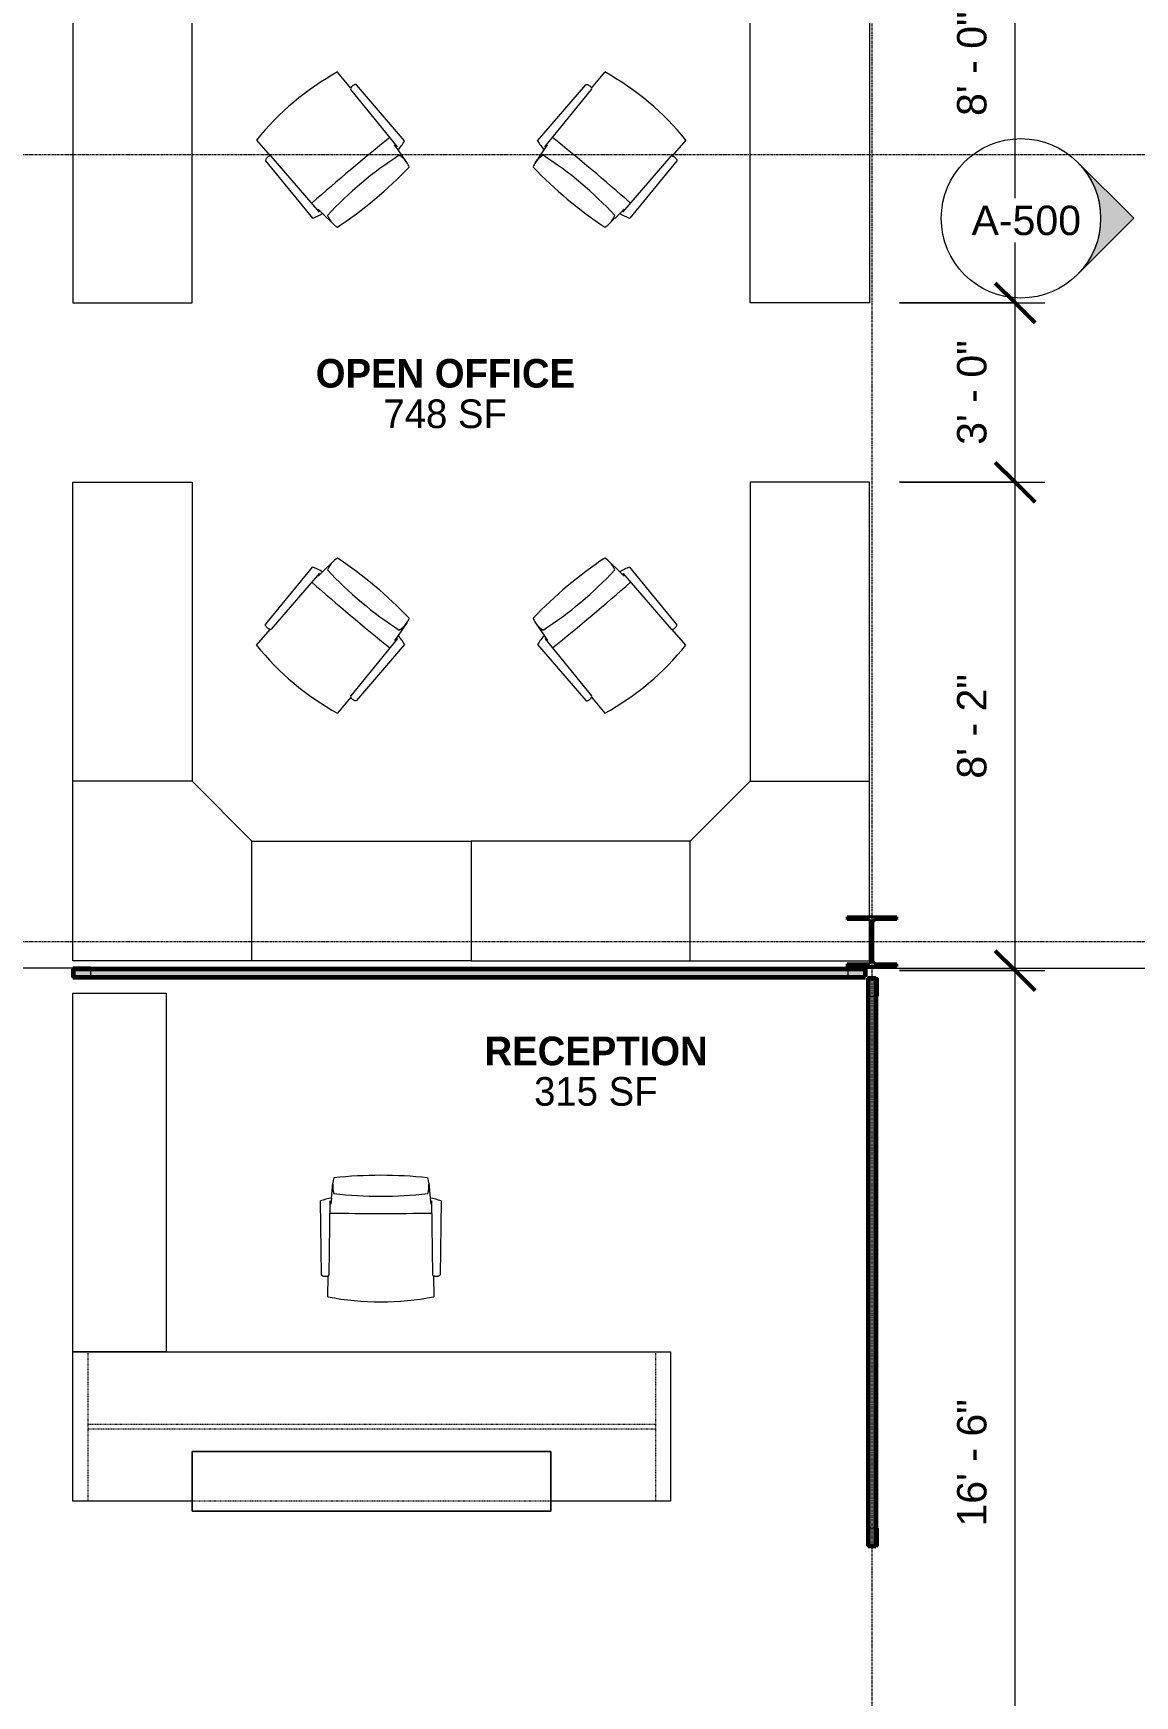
# Model space of a CAD drawing. Header units: inches. Extents: x 126 to 2219, y -1759 to -92.
# Drawn here: x 1632.5 to 1853.7, y -1319.7 to -986 of the extents above; entities that cross this region are included whole.
import ezdxf

# ---------------------------------------------------------------- set-up
doc = ezdxf.new("R2010")
doc.units = ezdxf.units.IN
doc.header["$MEASUREMENT"] = 0
doc.linetypes.add('Dash', pattern=[0.25, 0.125, -0.125])
doc.linetypes.add('Grid Line 1_2_', pattern=[0.875, 0.5, -0.125, 0.125, -0.125])
for name, color, linetype, lineweight in [('A-ANNO-DIMS', 211, 'Continuous', 9), ('A-ANNO-DIMS-64', 211, 'Continuous', 9), ('A-AREA', 32, 'Continuous', 9), ('A-AREA-IDEN', 2, 'Continuous', 9), ('A-GLAZ-CWMG', 51, 'Continuous', 9), ('A-WALL', 113, 'Continuous', 18), ('A-WALL-PATT', 111, 'Continuous', 60), ('G-ANNO-SYMB', 111, 'Continuous', 9), ('I-FURN', 30, 'Continuous', 9), ('I-FURN-PNLS', 30, 'Continuous', 9), ('I-FURN-PNLS-HDLN', 30, 'Dash', 9), ('S-COLS', 52, 'Continuous', 9), ('S-GRID', 1, 'Continuous', 9)]:
    doc.layers.add(name, color=color, linetype=linetype, lineweight=lineweight)
doc.styles.add('Arial', font='arial.ttf', dxfattribs={"height": 5.901198})
doc.styles.add('Century Gothic', font='GOTHIC.TTF', dxfattribs={"height": 5.748447})
doc.styles.add('Century Gothic_B', font='GOTHICB.TTF', dxfattribs={"height": 5.744479})
doc.dimstyles.new('Linear_-_3_32__Arial', dxfattribs={"dimscale": 12, "dimtxt": 6, "dimasz": 0.666667, "dimexe": 0.5, "dimexo": 0.333333, "dimgap": 0.333333, "dimtad": 1, "dimdec": 0, "dimzin": 1, "dimdsep": 46, "dimlunit": 4, "dimtxsty": 'Arial', "dimblk1": 'OBLIQUE', "dimblk2": 'OBLIQUE', "dimsah": 1, "dimcen": 0.09, "dimdle": 0.5, "dimazin": 0, "dimtfac": 1, "dimtdec": 4, "dimtix": 1, "dimtmove": 0, "dimatfit": 3, "dimfxl": 1, "dimtvp": 1, "dimfrac": 2, "dimtolj": 1, "dimtzin": 0, "dimarcsym": 2})
doc.dimstyles.new('Linear_-_3_32__Arial_2', dxfattribs={"dimscale": 12, "dimtxt": 6, "dimasz": 0.666667, "dimexe": 0.5, "dimexo": 0.333333, "dimgap": 0.333333, "dimtad": 1, "dimdec": 0, "dimzin": 1, "dimdsep": 46, "dimlunit": 4, "dimtxsty": 'Arial', "dimblk1": 'OBLIQUE', "dimblk2": 'OBLIQUE', "dimsah": 1, "dimcen": 0.09, "dimdle": 0.5, "dimazin": 0, "dimtfac": 1, "dimtdec": 4, "dimtix": 1, "dimtmove": 0, "dimatfit": 3, "dimfxl": 1, "dimtvp": 1, "dimfrac": 2, "dimtolj": 1, "dimtzin": 0, "dimarcsym": 2})
doc.dimstyles.new('Linear_-_3_32__Arial_3', dxfattribs={"dimscale": 12, "dimtxt": 6, "dimasz": 0.666667, "dimexe": 0.5, "dimexo": 0.333333, "dimgap": 0.333333, "dimtad": 1, "dimdec": 0, "dimzin": 1, "dimdsep": 46, "dimlunit": 4, "dimtxsty": 'Arial', "dimblk1": 'OBLIQUE', "dimblk2": 'OBLIQUE', "dimsah": 1, "dimcen": 0.09, "dimdle": 0.5, "dimazin": 0, "dimtfac": 1, "dimtdec": 4, "dimtix": 1, "dimtmove": 0, "dimatfit": 3, "dimfxl": 1, "dimtvp": 1, "dimfrac": 2, "dimtolj": 1, "dimtzin": 0, "dimarcsym": 2})

# ---------------------------------------------------------------- blocks, each defined once
blk = doc.blocks.new('Open Source Metal Building_Exterior_rvt-1-Floor Plan - Office Annex')
at = {"layer": 'S-COLS'}
h = blk.add_hatch(dxfattribs=at)
h.set_pattern_fill('FP_4', color=256, style=0, pattern_type=2)
h.set_pattern_definition([(45, (0, 0), (-6.335677, 6.335677), []), (45, (0, 9.6), (-6.335677, 6.335677), [])])
h.paths.add_polyline_path([(1795.94, -1173.33), (1805.94, -1173.33), (1805.94, -1172.77), (1801.8, -1172.77), (1801.31, -1172.57), (1801.11, -1172.08), (1801.11, -1164.6), (1801.31, -1164.11), (1801.8, -1163.9), (1805.94, -1163.9), (1805.94, -1163.35), (1795.94, -1163.35), (1795.94, -1163.9), (1800.08, -1163.9), (1800.56, -1164.11), (1800.77, -1164.6), (1800.77, -1172.08), (1800.56, -1172.57), (1800.08, -1172.77), (1795.94, -1172.77)], flags=0)
at = {"layer": 'S-COLS', "color": 90, "lineweight": 40}
for p, q in [((1805.94, -1163.35), (1795.94, -1163.35)), ((1795.94, -1163.35), (1795.94, -1163.9)), ((1795.94, -1163.9), (1800.08, -1163.9)), ((1801.8, -1163.9), (1805.94, -1163.9)), ((1805.94, -1163.9), (1805.94, -1163.35)), ((1800.77, -1164.6), (1800.77, -1172.08)), ((1801.11, -1172.08), (1801.11, -1164.6)), ((1800.08, -1172.77), (1795.94, -1172.77)), ((1795.94, -1172.77), (1795.94, -1173.33)), ((1795.94, -1173.33), (1805.94, -1173.33)), ((1805.94, -1172.77), (1801.8, -1172.77)), ((1805.94, -1173.33), (1805.94, -1172.77))]:
    blk.add_line(p, q, dxfattribs=at)
for centre, start, end in [((1800.08, -1164.6), 0, 90), ((1801.8, -1164.6), 90, 180), ((1800.08, -1172.08), 270, 0), ((1801.8, -1172.08), 180, 270)]:
    blk.add_arc(centre, 0.691, start, end, dxfattribs=at)
at = {"layer": 'S-GRID', "linetype": 'Grid Line 1_2_'}
for p, q in [((1800.94, -1631.19), (1800.94, -124.28)), ((329.05, -1010.34), (2105.65, -1010.34)), ((329.05, -1168.34), (2105.65, -1168.34))]:
    blk.add_line(p, q, dxfattribs=at)
blk = doc.blocks.new('Haworth_XSeries-Common_Top - 18_75_ x 72_-274885-Floor Plan - Office Annex')
at = {"layer": 'I-FURN-PNLS'}
for p, q in [((-36, 9.375), (36, 9.375)), ((-36, -9.375), (-36, 9.375)), ((36, 9.375), (36, -9.375)), ((36, -9.375), (-36, -9.375))]:
    blk.add_line(p, q, dxfattribs=at)
blk = doc.blocks.new('Haworth_Patterns-Workwall-Table-Special - SPECIAL-274886-Floor Plan - Office Annex')
at = {"layer": 'I-FURN-PNLS'}
for p, q in [((-81, 11), (-57, 11)), ((-81, -19), (-81, 11)), ((15, 11), (39, 11)), ((39, 11), (39, -19)), ((39, -19), (-81, -19))]:
    blk.add_line(p, q, dxfattribs=at)
at = {"layer": 'I-FURN-PNLS', "linetype": 'Dash'}
for p, q in [((-78, -19), (-78, 11)), ((36, -19), (36, 11)), ((-78, -3.5), (36, -3.5)), ((36, -4.5), (-78, -4.5))]:
    blk.add_line(p, q, dxfattribs=at)
blk = doc.blocks.new('Haworth_Patterns-Special_Reception - Special-274887-Floor Plan - Office Annex')
at = {"layer": 'I-FURN-PNLS'}
for p, q in [((-36, 12), (36, 12)), ((-36, 0), (-36, 12)), ((36, 12), (-36, 12)), ((-36, 12), (-36, 0)), ((36, 12), (36, 0)), ((36, 0), (36, 12)), ((36, 0), (-36, 0)), ((-36, 0), (36, 0))]:
    blk.add_line(p, q, dxfattribs=at)
at = {"layer": 'I-FURN-PNLS-HDLN'}
blk.add_line((-36, 10), (36, 10), dxfattribs=at)
blk = doc.blocks.new('Haworth_Chair_s_con-Swivel - Swivel Chair-274888-Floor Plan - Office Annex')
at = {"layer": 'I-FURN'}
for p, q in [((-6.06, 0.91), (-6.14, 5.1)), ((15.15, 5.1), (15.06, 0.92)), ((-7.59, -14.13), (-7.39, 0.72)), ((-5.71, -14.13), (-5.91, 0.72)), ((14.71, -14.13), (14.91, 0.72)), ((16.39, 0.72), (16.59, -14.13)), ((-5.41, -14.68), (-5.52, -13.47)), ((-5.12, -17.75), (-5.41, -14.68)), ((14.41, -14.68), (14.12, -17.75)), ((14.41, -14.68), (14.52, -13.47))]:
    blk.add_line(p, q, dxfattribs=at)
for centre, radius, start, end in [((4.5, -49.55), 55.68, 78.978, 101.022), ((4.5, -549.32), 537.71, 88.9087, 91.0916), ((-3.95, -4.36), 10.43, 249.5802, 261.9385), ((-0.12, -17.19), 5.04, 162.0733, 184.2841), ((4.5, -91.63), 76.57, 82.9413, 97.0587), ((9.12, -17.19), 5.04, 355.7159, 17.9267), ((12.95, -4.36), 10.43, 278.0615, 290.4198), ((-0.12, -17.19), 5.04, 186.3806, 198.1564), ((4.5, 66.94), 86.21, 263.7379, 276.2621), ((9.12, -17.19), 5.04, 341.8436, 353.6194)]:
    blk.add_arc(centre, radius, start, end, dxfattribs=at)
for centre, start_param, end_param in [((-6.65, 0.72), 0.005718, 0.656743), ((-6.65, 0.72), 0.005718, 0.174035), ((15.65, 0.72), 2.481298, 3.135875)]:
    blk.add_ellipse(centre, major_axis=(0.739, 0), ratio=0.427808, start_param=start_param, end_param=end_param, dxfattribs=at)
for points, knots in [([(-7.39, 0.72), (-7.39, 0.77), (-7.33, 0.87), (-7.1, 0.98), (-6.82, 1.04), (-6.53, 1.04), (-6.26, 1), (-6.12, 0.95), (-6.06, 0.91)], [-1, -1, -1, -1, -0.807692, -0.615385, -0.461538, -0.307692, -0.153846, 0, 0, 0, 0]), ([(15.06, 0.92), (15.11, 0.94), (15.21, 0.98), (15.42, 1.03), (15.68, 1.04), (15.96, 1.02), (16.15, 0.96), (16.27, 0.89), (16.34, 0.84), (16.38, 0.78), (16.39, 0.74), (16.39, 0.72)], [-1, -1, -1, -1, -0.884615, -0.769231, -0.615385, -0.461538, -0.307692, -0.230769, -0.153846, -0.076923, 0, 0, 0, 0])]:
    blk.add_open_spline(points, degree=3, knots=knots, dxfattribs=at)
blk = doc.blocks.new('Work Station Desktops - 96_ x 96_-293211-Floor Plan - Office Annex')
at = {"layer": 'I-FURN-PNLS'}
for p, q in [((-3.19, -21.49), (-3.19, -117.49)), ((76.81, -21.49), (-3.19, -21.49)), ((32.81, -21.49), (32.81, -45.49)), ((76.81, -45.49), (76.81, -21.49)), ((20.81, -57.49), (32.81, -45.49)), ((32.81, -45.49), (76.81, -45.49)), ((20.81, -57.49), (-3.19, -57.49)), ((20.81, -117.49), (20.81, -57.49)), ((-3.19, -117.49), (20.81, -117.49))]:
    blk.add_line(p, q, dxfattribs=at)
blk = doc.blocks.new('Work Station Desktops - 96_ x 96_-293747-Floor Plan - Office Annex')
at = {"layer": 'I-FURN-PNLS'}
for p, q in [((-3.19, 117.49), (20.81, 117.49)), ((-3.19, 21.49), (-3.19, 117.49)), ((20.81, 117.49), (20.81, 57.49)), ((20.81, 57.49), (-3.19, 57.49)), ((20.81, 57.49), (32.81, 45.49)), ((32.81, 45.49), (76.81, 45.49)), ((32.81, 21.49), (32.81, 45.49)), ((76.81, 45.49), (76.81, 21.49)), ((76.81, 21.49), (-3.19, 21.49))]:
    blk.add_line(p, q, dxfattribs=at)
blk = doc.blocks.new('Work Station Desktops - 96_ x 96_-V1-Floor Plan - Office Annex')
at = {"layer": 'I-FURN-PNLS'}
for p, q in [((-3.19, -21.49), (-3.19, -29.6)), ((76.81, -21.49), (-3.19, -21.49)), ((32.81, -21.49), (32.81, -45.49)), ((76.81, -45.49), (76.81, -21.49)), ((-3.19, -30.31), (-3.19, -117.49)), ((20.81, -57.49), (32.81, -45.49)), ((32.81, -45.49), (76.81, -45.49)), ((20.81, -57.49), (-3.19, -57.49)), ((20.81, -117.49), (20.81, -57.49)), ((-3.19, -117.49), (20.81, -117.49))]:
    blk.add_line(p, q, dxfattribs=at)
blk = doc.blocks.new('Haworth_Chair_s_con-Swivel - Swivel Chair-274643-Floor Plan - Office Annex')
at = {"layer": 'I-FURN'}
for p, q in [((-5.12, 17.75), (-5.41, 14.68)), ((14.41, 14.68), (14.12, 17.75)), ((-7.59, 14.13), (-7.39, -0.72)), ((-5.71, 14.13), (-5.91, -0.72)), ((-5.41, 14.68), (-5.52, 13.47)), ((14.41, 14.68), (14.52, 13.47)), ((14.71, 14.13), (14.91, -0.72)), ((16.39, -0.72), (16.59, 14.13)), ((-6.06, -0.91), (-6.14, -5.1)), ((15.15, -5.1), (15.06, -0.92))]:
    blk.add_line(p, q, dxfattribs=at)
for centre, radius, start, end in [((-0.12, 17.19), 5.04, 175.7159, 197.9267), ((-0.12, 17.19), 5.04, 161.8436, 173.6194), ((4.5, -66.94), 86.21, 83.7379, 96.2621), ((9.12, 17.19), 5.04, 6.3806, 18.1564), ((9.12, 17.19), 5.04, 342.0733, 4.2841), ((-3.95, 4.36), 10.43, 98.0615, 110.4198), ((4.5, 91.63), 76.57, 262.9413, 277.0587), ((12.95, 4.36), 10.43, 69.5802, 81.9385), ((4.5, 549.32), 537.71, 268.9084, 271.0913), ((4.5, 49.55), 55.68, 258.978, 281.022)]:
    blk.add_arc(centre, radius, start, end, dxfattribs=at)
for centre, start_param, end_param in [((-6.65, -0.72), 5.626442, 6.277467), ((-6.65, -0.72), 6.10915, 6.277467), ((15.65, -0.72), 3.147311, 3.801887)]:
    blk.add_ellipse(centre, major_axis=(0.739, 0), ratio=0.427808, start_param=start_param, end_param=end_param, dxfattribs=at)
for points, knots in [([(-7.39, -0.72), (-7.39, -0.74), (-7.38, -0.78), (-7.34, -0.84), (-7.27, -0.89), (-7.15, -0.96), (-6.96, -1.02), (-6.68, -1.04), (-6.42, -1.03), (-6.21, -0.98), (-6.11, -0.94), (-6.06, -0.91)], [0, 0, 0, 0, 0.076923, 0.153846, 0.230769, 0.307692, 0.461538, 0.615385, 0.769231, 0.884615, 1, 1, 1, 1]), ([(15.06, -0.92), (15.12, -0.95), (15.26, -1), (15.54, -1.04), (15.82, -1.04), (16.1, -0.98), (16.33, -0.87), (16.39, -0.77), (16.39, -0.72)], [0, 0, 0, 0, 0.153846, 0.307692, 0.461538, 0.615385, 0.807692, 1, 1, 1, 1])]:
    blk.add_open_spline(points, degree=3, knots=knots, dxfattribs=at)
blk = doc.blocks.new('Rectangular Mullion - Profile_Polycarbonate_Lower-707316-Floor Plan - Office Annex')
at = {"layer": 'A-GLAZ-CWMG'}
for p, q in [((1644.06, -1173.52), (1796.06, -1173.52)), ((1644.06, -1175.45), (1644.06, -1173.88)), ((1644.06, -1173.88), (1796.06, -1173.88)), ((1796.06, -1173.52), (1796.06, -1173.88)), ((1796.06, -1173.88), (1796.06, -1175.45)), ((1644.06, -1175.52), (1644.06, -1175.45)), ((1644.06, -1175.65), (1644.06, -1175.52)), ((1644.06, -1175.52), (1796.06, -1175.52)), ((1644.06, -1175.65), (1796.06, -1175.65)), ((1796.06, -1175.45), (1796.06, -1175.52)), ((1796.06, -1175.52), (1796.06, -1175.65))]:
    blk.add_line(p, q, dxfattribs=at)
blk = doc.blocks.new('Rectangular Mullion - Profile_Polycarbonate_Upper and left-707353-Floor Plan - Office Annex')
at = {"layer": 'A-GLAZ-CWMG', "lineweight": 30}
for p, q in [((-3.622, 1.141125), (0, 1.141125)), ((-3.622, 0.787125), (-3.622, 1.141125)), ((-3.372, 0.787125), (-3.622, 0.787125)), ((-0.0625, 1.078625), (-3.5595, 1.078625)), ((-3.5595, 1.078625), (-3.5595, 0.849625)), ((-3.5595, 0.849625), (-3.372, 0.849625)), ((-3.372, 0.849625), (-3.372, 0.787125)), ((-0.0625, -0.922375), (-0.0625, 1.078625)), ((0, 1.141125), (0, -0.984875)), ((-2.834, -0.984875), (-2.834, -0.859875)), ((-2.834, -0.859875), (-2.7715, -0.859875)), ((0, -0.984875), (-2.834, -0.984875)), ((-2.7715, -0.859875), (-2.7715, -0.922375)), ((-2.7715, -0.922375), (-0.0625, -0.922375))]:
    blk.add_line(p, q, dxfattribs=at)
blk = doc.blocks.new('Rectangular Mullion - Profile_Polycarbonate_Lower-707274-Floor Plan - Office Annex')
at = {"layer": 'A-GLAZ-CWMG'}
for p, q in [((1799.95, -1179.27), (1800.08, -1179.27)), ((1799.95, -1286.03), (1799.95, -1179.27)), ((1800.08, -1179.27), (1800.15, -1179.27)), ((1800.08, -1286.03), (1800.08, -1179.27)), ((1800.15, -1179.27), (1801.72, -1179.27)), ((1801.72, -1286.03), (1801.72, -1179.27)), ((1802.08, -1286.03), (1802.08, -1179.27)), ((1800.08, -1286.03), (1799.95, -1286.03)), ((1800.15, -1286.03), (1800.08, -1286.03)), ((1801.72, -1286.03), (1800.15, -1286.03))]:
    blk.add_line(p, q, dxfattribs=at)
blk = doc.blocks.new('Rectangular Mullion - Profile_Polycarbonate_Upper and left-707355-Floor Plan - Office Annex')
at = {"layer": 'A-GLAZ-CWMG', "lineweight": 30}
for p, q in [((-2.834, 0.859875), (-2.834, 0.984875)), ((-2.834, 0.984875), (0, 0.984875)), ((-2.7715, 0.859875), (-2.834, 0.859875)), ((-0.0625, 0.922375), (-2.7715, 0.922375)), ((-2.7715, 0.922375), (-2.7715, 0.859875)), ((-0.0625, -1.078625), (-0.0625, 0.922375)), ((0, 0.984875), (0, -1.141125)), ((-3.622, -1.141125), (-3.622, -0.787125)), ((-3.622, -0.787125), (-3.372, -0.787125)), ((0, -1.141125), (-3.622, -1.141125)), ((-3.372, -0.849625), (-3.5595, -0.849625)), ((-3.5595, -0.849625), (-3.5595, -1.078625)), ((-3.5595, -1.078625), (-0.0625, -1.078625)), ((-3.372, -0.787125), (-3.372, -0.849625))]:
    blk.add_line(p, q, dxfattribs=at)
blk = doc.blocks.new('Rectangular Mullion - Profile_Polycarbonate_right-707356-Floor Plan - Office Annex')
at = {"layer": 'A-GLAZ-CWMG', "lineweight": 30}
for p, q in [((0, 0.984875), (-2.834, 0.984875)), ((-2.834, 0.984875), (-2.834, 0.859875)), ((-2.834, 0.859875), (-2.7715, 0.859875)), ((-2.7715, 0.859875), (-2.7715, 0.922375)), ((-2.7715, 0.922375), (-0.0625, 0.922375)), ((-0.0625, 0.922375), (-0.0625, -1.078625)), ((0, -1.141125), (0, 0.984875)), ((-3.372, -0.787125), (-3.622, -0.787125)), ((-3.622, -0.787125), (-3.622, -1.141125)), ((-3.622, -1.141125), (0, -1.141125)), ((-3.5595, -1.078625), (-3.5595, -0.849625)), ((-3.5595, -0.849625), (-3.372, -0.849625)), ((-0.0625, -1.078625), (-3.5595, -1.078625)), ((-3.372, -0.849625), (-3.372, -0.787125))]:
    blk.add_line(p, q, dxfattribs=at)
blk = doc.blocks.new('DIMBLOCK24-Floor Plan - Office Annex')
at = {"layer": 'A-ANNO-DIMS-64', "lineweight": 50}
for p, q in [((1829.66, -1174.16), (1825.66, -1170.16)), ((1829.66, -1174.16), (1833.66, -1178.16)), ((1829.66, -1371.84), (1825.66, -1367.84)), ((1829.66, -1371.84), (1833.66, -1375.84))]:
    blk.add_line(p, q, dxfattribs=at)
at = {"layer": 'A-ANNO-DIMS-64'}
for p, q in [((1806.44, -1174.16), (1835.66, -1174.16)), ((1829.66, -1174.16), (1806.44, -1174.16)), ((1829.66, -1377.84), (1829.66, -1174.16)), ((1828.01, -1371.84), (1835.66, -1371.84)), ((1829.66, -1371.84), (1828.01, -1371.84))]:
    blk.add_line(p, q, dxfattribs=at)
at = {"layer": 'A-ANNO-DIMS-64', "color": 0, "insert": (1818.01, -1285.74), "char_height": 5.901, "width": 30.5723, "attachment_point": 1, "rotation": 90, "line_spacing_factor": 0.938532, "style": 'Arial'}
blk.add_mtext('16\' - 6"', dxfattribs=at)
blk = doc.blocks.new('_Oblique')
at = {"color": 0, "linetype": 'ByBlock', "lineweight": -2}
blk.add_line((-0.5, -0.5), (0.5, 0.5), dxfattribs=at)
blk = doc.blocks.new('DIMBLOCK25-Floor Plan - Office Annex')
at = {"layer": 'A-ANNO-DIMS-64', "lineweight": 50}
for p, q in [((1829.66, -1076.16), (1825.66, -1072.16)), ((1829.66, -1076.16), (1833.66, -1080.16)), ((1829.66, -1174.16), (1825.66, -1170.16)), ((1829.66, -1174.16), (1833.66, -1178.16))]:
    blk.add_line(p, q, dxfattribs=at)
at = {"layer": 'A-ANNO-DIMS-64'}
for p, q in [((1806.44, -1076.16), (1835.66, -1076.16)), ((1829.66, -1076.16), (1806.44, -1076.16)), ((1829.66, -1174.16), (1829.66, -1076.16)), ((1806.44, -1174.16), (1835.66, -1174.16)), ((1829.66, -1174.16), (1806.44, -1174.16))]:
    blk.add_line(p, q, dxfattribs=at)
at = {"layer": 'A-ANNO-DIMS-64', "color": 0, "insert": (1818.01, -1135.64), "char_height": 5.901, "width": 25.1446, "attachment_point": 1, "rotation": 90, "line_spacing_factor": 0.938532, "style": 'Arial'}
blk.add_mtext('8\' - 2"', dxfattribs=at)
blk = doc.blocks.new('DIMBLOCK26-Floor Plan - Office Annex')
at = {"layer": 'A-ANNO-DIMS-64', "lineweight": 50}
for p, q in [((1829.66, -1040.16), (1825.66, -1036.16)), ((1829.66, -1040.16), (1833.66, -1044.16)), ((1829.66, -1076.16), (1825.66, -1072.16)), ((1829.66, -1076.16), (1833.66, -1080.16))]:
    blk.add_line(p, q, dxfattribs=at)
at = {"layer": 'A-ANNO-DIMS-64'}
for p, q in [((1806.44, -1040.16), (1835.66, -1040.16)), ((1829.66, -1040.16), (1806.44, -1040.16)), ((1829.66, -1076.16), (1829.66, -1040.16)), ((1806.44, -1076.16), (1835.66, -1076.16)), ((1829.66, -1076.16), (1806.44, -1076.16))]:
    blk.add_line(p, q, dxfattribs=at)
at = {"layer": 'A-ANNO-DIMS-64', "color": 0, "insert": (1818.01, -1068.64), "char_height": 5.901, "width": 25.1446, "attachment_point": 1, "rotation": 90, "line_spacing_factor": 0.938532, "style": 'Arial'}
blk.add_mtext('3\' - 0"', dxfattribs=at)
blk = doc.blocks.new('DIMBLOCK27-Floor Plan - Office Annex')
at = {"layer": 'A-ANNO-DIMS-64', "lineweight": 50}
for p, q in [((1829.66, -944.16), (1825.66, -940.16)), ((1829.66, -944.16), (1833.66, -948.16)), ((1829.66, -1040.16), (1825.66, -1036.16)), ((1829.66, -1040.16), (1833.66, -1044.16))]:
    blk.add_line(p, q, dxfattribs=at)
at = {"layer": 'A-ANNO-DIMS-64'}
for p, q in [((1806.44, -944.16), (1835.66, -944.16)), ((1829.66, -944.16), (1806.44, -944.16)), ((1829.66, -1040.16), (1829.66, -944.16)), ((1806.44, -1040.16), (1835.66, -1040.16)), ((1829.66, -1040.16), (1806.44, -1040.16))]:
    blk.add_line(p, q, dxfattribs=at)
at = {"layer": 'A-ANNO-DIMS-64', "color": 0, "insert": (1818.01, -1002.64), "char_height": 5.901, "width": 25.1446, "attachment_point": 1, "rotation": 90, "line_spacing_factor": 0.938532, "style": 'Arial'}
blk.add_mtext('8\' - 0"', dxfattribs=at)
blk = doc.blocks.new('Elevation - Filled Arrow-152140-Floor Plan - Office Annex')
at = {"layer": 'G-ANNO-SYMB'}
blk.add_circle((0, 0), 0.25, dxfattribs=at)
blk = doc.blocks.new('Elevation - Filled Arrow-151867-Floor Plan - Office Annex')
at = {"layer": 'G-ANNO-SYMB'}
h = blk.add_hatch(color=256, dxfattribs=at)
edge = h.paths.add_edge_path(flags=0)
edge.add_line((0, 0.3536), (0.1768, 0.1768))
edge.add_arc((0, 0), 0.25, 45, 135)
edge.add_line((-0.1768, 0.1768), (0, 0.3536))
for p, q in [((0, 0.3536), (-0.1768, 0.1768)), ((0, 0.3536), (-0.1768, 0.1768)), ((0.1768, 0.1768), (0, 0.3536)), ((0.1768, 0.1768), (0, 0.3536))]:
    blk.add_line(p, q, dxfattribs=at)
blk.add_arc((0, 0), 0.25, 45, 135, dxfattribs=at)

msp = doc.modelspace()

# ---------------------------------------------------------------- hatches: boundary and pattern name
at = {"layer": 'A-WALL-PATT', "lineweight": 9, "transparency": 33554649}
for points in [[(1640.5, -1175.45), (1799.62, -1175.45), (1799.62, -1173.88), (1640.5, -1173.88)], [(1801.72, -1289.59), (1801.72, -1175.71), (1800.15, -1175.71), (1800.15, -1289.59)]]:
    msp.add_hatch(color=256, dxfattribs=at).paths.add_polyline_path(points, flags=0)

# ---------------------------------------------------------------- linework, layer by layer
at = {"layer": 'A-AREA'}
for p, q in [((1640.44, -1173.66), (1589.78, -1173.66)), ((1796.44, -1173.66), (1860.56, -1173.66))]:
    msp.add_line(p, q, dxfattribs=at)
at = {"layer": 'A-WALL', "lineweight": 60}
for p, q in [((1799.62, -1173.88), (1640.5, -1173.88)), ((1640.5, -1173.88), (1640.5, -1175.45)), ((1799.62, -1175.45), (1799.62, -1173.88)), ((1640.5, -1175.45), (1799.62, -1175.45)), ((1800.15, -1175.71), (1800.15, -1289.59)), ((1801.72, -1175.71), (1800.15, -1175.71)), ((1801.72, -1289.59), (1801.72, -1175.71)), ((1800.15, -1289.59), (1801.72, -1289.59))]:
    msp.add_line(p, q, dxfattribs=at)

# ---------------------------------------------------------------- block references
at = {"layer": 'A-GLAZ-CWMG', "extrusion": (0, 0, -1)}
msp.add_blockref('Rectangular Mullion - Profile_Polycarbonate_Upper and left-707353-Floor Plan - Office Annex', (-1640.44, -1174.66), dxfattribs=at)
at = {"layer": 'A-GLAZ-CWMG'}
for name in ['Rectangular Mullion - Profile_Polycarbonate_Lower-707316-Floor Plan - Office Annex', 'Rectangular Mullion - Profile_Polycarbonate_Lower-707274-Floor Plan - Office Annex']:
    msp.add_blockref(name, (0, 0), dxfattribs=at)
at = {"layer": 'A-GLAZ-CWMG', "rotation": 90.00000000000001}
msp.add_blockref('Rectangular Mullion - Profile_Polycarbonate_right-707356-Floor Plan - Office Annex', (1800.94, -1175.65), dxfattribs=at)
at = {"layer": 'A-GLAZ-CWMG', "extrusion": (0, 0, -1), "rotation": 270}
msp.add_blockref('Rectangular Mullion - Profile_Polycarbonate_Upper and left-707355-Floor Plan - Office Annex', (-1800.94, -1289.65), dxfattribs=at)
at = {"layer": 'G-ANNO-SYMB', "xscale": 63.99999999999997, "yscale": 63.99999999999997, "zscale": 63.99999999999997}
msp.add_blockref('Elevation - Filled Arrow-152140-Floor Plan - Office Annex', (1830.84, -1023.18), dxfattribs=at)
at = {"layer": 'I-FURN'}
for name, p, rotation in [('Haworth_Chair_s_con-Swivel - Swivel Chair-274643-Floor Plan - Office Annex', (1692.19, -1001.67), 219.9999999999997), ('Haworth_Chair_s_con-Swivel - Swivel Chair-274888-Floor Plan - Office Annex', (1748.69, -1001.67), 319.9999999999995), ('Haworth_Chair_s_con-Swivel - Swivel Chair-274888-Floor Plan - Office Annex', (1692.19, -1114.66), 139.9999999999999), ('Haworth_Chair_s_con-Swivel - Swivel Chair-274643-Floor Plan - Office Annex', (1748.69, -1114.66), 40.0000000000001), ('Haworth_Chair_s_con-Swivel - Swivel Chair-274888-Floor Plan - Office Annex', (1706.8, -1234.51), 180)]:
    msp.add_blockref(name, p, dxfattribs=dict(at, rotation=rotation))
at = {"layer": 'I-FURN-PNLS'}
for name, p in [('Work Station Desktops - 96_ x 96_-293211-Floor Plan - Office Annex', (1643.62, -922.68)), ('Work Station Desktops - 96_ x 96_-293747-Floor Plan - Office Annex', (1643.62, -1193.65))]:
    msp.add_blockref(name, p, dxfattribs=at)
for name, p, rotation in [('Work Station Desktops - 96_ x 96_-293747-Floor Plan - Office Annex', (1797.25, -922.68), 180), ('Work Station Desktops - 96_ x 96_-V1-Floor Plan - Office Annex', (1797.25, -1193.65), 180), ('Haworth_XSeries-Common_Top - 18_75_ x 72_-274885-Floor Plan - Office Annex', (1649.81, -1214.66), 269.9999999999999), ('Haworth_Patterns-Workwall-Table-Special - SPECIAL-274886-Floor Plan - Office Annex', (1679.44, -1269.66), 180), ('Haworth_Patterns-Special_Reception - Special-274887-Floor Plan - Office Annex', (1700.44, -1270.66), 180)]:
    msp.add_blockref(name, p, dxfattribs=dict(at, rotation=rotation))

# ---------------------------------------------------------------- texts
at = {"layer": 'A-AREA-IDEN', "attachment_point": 2}
for s, insert, char_height, width, line_spacing_factor, style in [('OPEN OFFICE', (1715.27, -1051.41), 5.7445, 60.48, 0.984796, 'Century Gothic_B'), ('748 SF', (1715.22, -1059.53), 5.748, 27.648, 0.984117, 'Century Gothic'), ('RECEPTION', (1745.53, -1187.41), 5.744, 50.112, 0.984796, 'Century Gothic_B'), ('315 SF', (1745.47, -1195.52), 5.748, 27.648, 0.984117, 'Century Gothic')]:
    msp.add_mtext(s, dxfattribs=dict(at, insert=insert, char_height=char_height, width=width, line_spacing_factor=line_spacing_factor, style=style))

# ---------------------------------------------------------------- dimensions: what is measured, and where the dimension line sits
at = {"layer": 'A-ANNO-DIMS'}
for base, p1, p2, dimstyle, override, picture, middle in [((1829.66, -944.16), (1802.44, -1040.16), (1802.44, -944.16), 'Linear_-_3_32__Arial_3', {"dimpost": '<>', "dimfxl": 96}, 'DIMBLOCK27-Floor Plan - Office Annex', (1822.65, -992.16)), ((1829.66, -1040.16), (1802.44, -1076.16), (1802.44, -1040.16), 'Linear_-_3_32__Arial_3', {"dimpost": '<>', "dimfxl": 36}, 'DIMBLOCK26-Floor Plan - Office Annex', (1822.65, -1058.16)), ((1829.66, -1076.16), (1802.44, -1174.16), (1802.44, -1076.16), 'Linear_-_3_32__Arial_2', {"dimpost": '<>', "dimfxl": 98}, 'DIMBLOCK25-Floor Plan - Office Annex', (1822.65, -1125.16)), ((1829.66, -1174.16), (1824.01, -1371.84), (1802.44, -1174.16), 'Linear_-_3_32__Arial', {"dimpost": '<>', "dimfxl": 198.844636}, 'DIMBLOCK24-Floor Plan - Office Annex', (1822.65, -1273))]:
    dim = msp.add_linear_dim(base=base, p1=p1, p2=p2, angle=90, dimstyle=dimstyle, override=override, dxfattribs=at)
    dim.commit()
    dim.dimension.update_dxf_attribs({"geometry": picture, "text_midpoint": middle})

# ---------------------------------------------------------------- next in the draw order: texts
at = {"layer": 'G-ANNO-SYMB', "insert": (1831.91, -1020.64), "char_height": 5.901, "width": 26.208, "attachment_point": 2, "line_spacing_factor": 0.938532, "style": 'Arial', "bg_fill": 3, "box_fill_scale": 1.25, "bg_fill_color": 0, "bg_fill_transparency": 0}
msp.add_mtext('A-500', dxfattribs=at)

# ---------------------------------------------------------------- next in the draw order: block references
at = {"layer": 'G-ANNO-SYMB', "extrusion": (0, 0, -1), "xscale": 63.99999999999997, "yscale": 63.99999999999997, "zscale": 63.99999999999997, "rotation": 90.00000000000067}
msp.add_blockref('Elevation - Filled Arrow-151867-Floor Plan - Office Annex', (-1830.84, -1023.18), dxfattribs=at)

# ---------------------------------------------------------------- next in the draw order: block references
at = {"lineweight": 5}
msp.add_blockref('Open Source Metal Building_Exterior_rvt-1-Floor Plan - Office Annex', (0, 0), dxfattribs=at)

doc.saveas('drawing.dxf')
